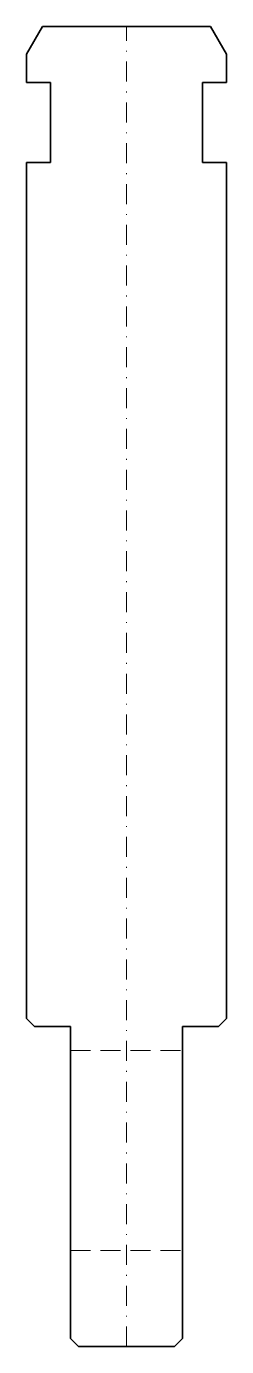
# Model space of a CAD drawing. Header units: millimetres. Extents: x -12 to 12, y 0 to 165.
import ezdxf

# ---------------------------------------------------------------- set-up
doc = ezdxf.new("R2010")
doc.units = ezdxf.units.MM
doc.header["$LTSCALE"] = 5
for name, pattern in [('AUSGEZOGEN', [0]), ('DASHDOT', [1, 0.5, -0.25, 0, -0.25]), ('DASHED', [0.75, 0.5, -0.25])]:
    doc.linetypes.add(name, pattern=pattern)
doc.layers.add('2', color=7, linetype='Continuous')

msp = doc.modelspace()

# ---------------------------------------------------------------- linework, layer by layer
at = {"layer": '2', "color": 7, "linetype": 'AUSGEZOGEN', "lineweight": 35}
for p, q in [((-12.5, 161.54), (-10.5, 165)), ((-10.5, 165), (10.5, 165)), ((10.5, 165), (12.5, 161.54)), ((-12.5, 158), (-12.5, 161.54)), ((12.5, 161.54), (12.5, 158)), ((-9.5, 158), (-12.5, 158)), ((-9.5, 148), (-9.5, 158)), ((12.5, 158), (9.5, 158)), ((9.5, 158), (9.5, 148)), ((-12.5, 41), (-12.5, 148)), ((-12.5, 148), (-9.5, 148)), ((9.5, 148), (12.5, 148)), ((12.5, 148), (12.5, 41)), ((-11.5, 40), (-12.5, 41)), ((-7, 40), (-11.5, 40)), ((-7, 1), (-7, 40)), ((11.5, 40), (7, 40)), ((7, 40), (7, 1)), ((12.5, 41), (11.5, 40)), ((-6, 0), (-7, 1)), ((6, 0), (-6, 0)), ((7, 1), (6, 0))]:
    msp.add_line(p, q, dxfattribs=at)
at = {"layer": '2', "color": 7, "linetype": 'DASHDOT', "lineweight": 18}
msp.add_line((0, 0), (0, 165), dxfattribs=at)
at = {"layer": '2', "color": 7, "linetype": 'DASHED', "lineweight": 18}
for p, q in [((-7, 37), (7, 37)), ((-7, 12), (7, 12))]:
    msp.add_line(p, q, dxfattribs=at)

doc.saveas('drawing.dxf')
